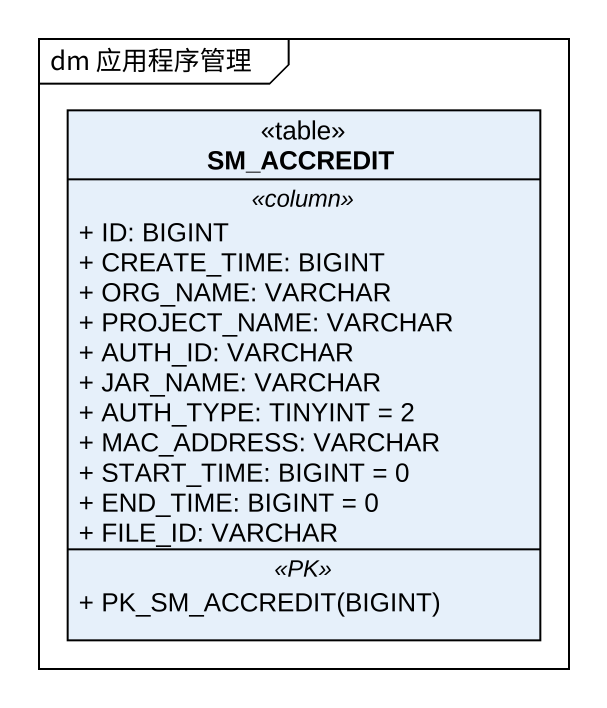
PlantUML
@startuml
mainframe dm 应用程序管理
hide circle
hide empty members
skinparam classAttributeIconSize 0
class SM_ACCREDIT <<table>> {
  .. <<column>> ..
  + ID: BIGINT
  + CREATE_TIME: BIGINT
  + ORG_NAME: VARCHAR
  + PROJECT_NAME: VARCHAR
  + AUTH_ID: VARCHAR
  + JAR_NAME: VARCHAR
  + AUTH_TYPE: TINYINT = 2
  + MAC_ADDRESS: VARCHAR
  + START_TIME: BIGINT = 0
  + END_TIME: BIGINT = 0
  + FILE_ID: VARCHAR
  .. <<PK>> ..
  + PK_SM_ACCREDIT(BIGINT)
}
@enduml
